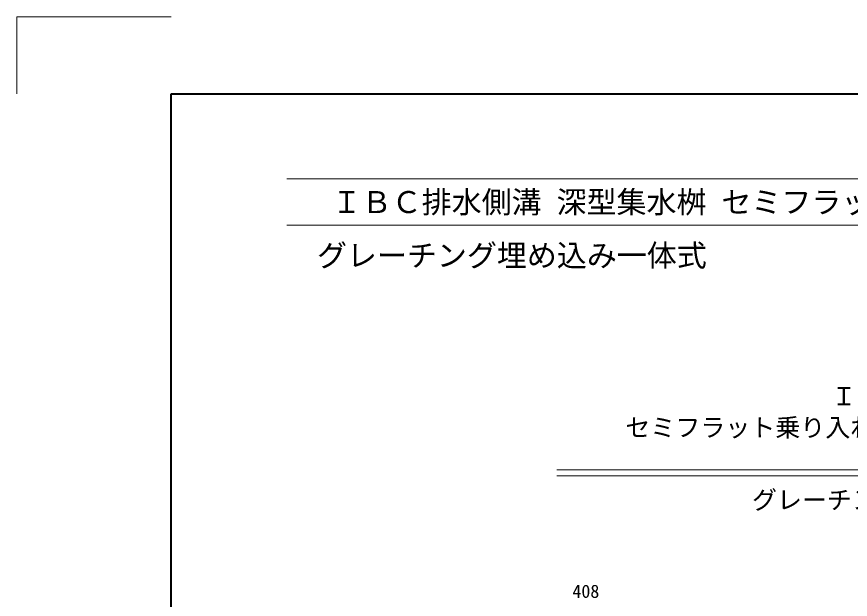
# Model space of a CAD drawing. Units: millimetres at full size, sheet at 1:20; details may follow other scales. Extents: x 0 to 8400, y 0 to 13400.
# Drawn here: x 0 to 2160, y 4432 to 5940 of the extents above; entities that cross this region are included whole.
import ezdxf
from ezdxf.enums import TextEntityAlignment as Align

# ---------------------------------------------------------------- set-up
doc = ezdxf.new("R2010")
doc.units = ezdxf.units.MM
doc.header["$LTSCALE"] = 20
for name, color, linetype, lineweight in [('0_2', 7, 'Continuous', 20), ('Defpoints_3', 8, 'Continuous', 0), ('図枠', 7, 'Continuous', 5), ('寸法線', 7, 'Continuous', 13)]:
    doc.layers.add(name, color=color, linetype=linetype, lineweight=lineweight)
doc.layers.add('文字', color=7, linetype='Continuous')
doc.styles.add('ＭＳ ゴシック', font='')
doc.styles.get('ＭＳ ゴシック').set_extended_font_data('MS Gothic')

msp = doc.modelspace()

# ---------------------------------------------------------------- linework, layer by layer
at = {"layer": '0_2'}
for p, q in [((1400, 4766.33), (3600, 4766.33)), ((1400, 4751.33), (3600, 4751.33))]:
    msp.add_line(p, q, dxfattribs=at)
at = {"layer": 'Defpoints_3', "color": 7, "lineweight": 13}
for p, q in [((0, 5940), (400, 5940)), ((0, 5740), (0, 5940))]:
    msp.add_line(p, q, dxfattribs=at)
at = {"layer": '図枠', "lineweight": 40}
for p, q in [((400, 200), (400, 5740)), ((400, 5740), (8200, 5740))]:
    msp.add_line(p, q, dxfattribs=at)
at = {"layer": '図枠', "lineweight": 13}
for p, q in [((700, 5520), (7900, 5520)), ((700, 5400), (7900, 5400))]:
    msp.add_line(p, q, dxfattribs=at)

# ---------------------------------------------------------------- texts
at = {"layer": '図枠', "style": 'ＭＳ ゴシック'}
for s, p in [('\u3000 ＩＢＣ排水側溝 深型集水桝 セミフラット乗り入れ H=50（Ⅰ型・Ⅲ型兼用）布設標準構造図 ', (700, 5460)), (' \u3000グレーチング埋め込み一体式', (661.82, 5321.88))]:
    msp.add_text(s, height=56.96, dxfattribs=at).set_placement(p, align=Align.MIDDLE_LEFT)
at = {"layer": '寸法線', "style": 'ＭＳ ゴシック'}
msp.add_text('408', height=34.18, dxfattribs=at).set_placement((1475, 4452.34), align=Align.MIDDLE_CENTER)
at = {"layer": '文字', "style": 'ＭＳ ゴシック'}
for s, p in [(' ＩＢＣ排水側溝 深型集水桝', (2079.2, 4919.71)), ('セミフラット乗り入れ H=50（Ⅰ型・Ⅲ型兼用）布設標準構造図', (1577.39, 4838.46))]:
    msp.add_text(s, height=47.47, dxfattribs=at).set_placement(p, align=Align.BOTTOM_LEFT)
msp.add_text('グレーチング埋め込み一体式\u3000３００型', height=47.47, dxfattribs=at).set_placement((2488.22, 4688.92), align=Align.MIDDLE_CENTER)

doc.saveas('drawing.dxf')
